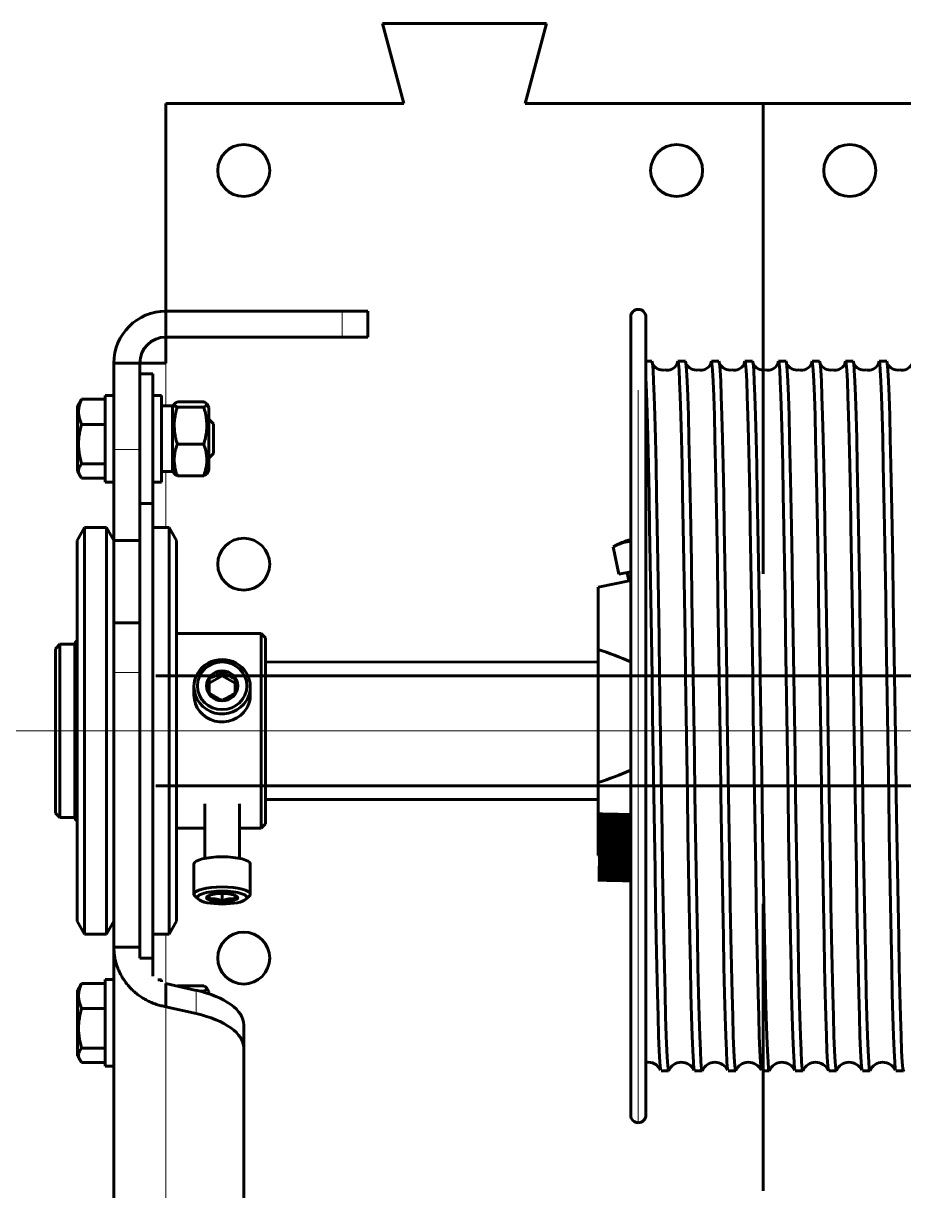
# Model space of a CAD drawing. Header units: millimetres. Extents: x 0 to 1680, y 0 to 594.
# Drawn here: x 249.93 to 257.55, y 501.23 to 511.34 of the extents above; entities that cross this region are included whole.
import ezdxf

# ---------------------------------------------------------------- set-up
doc = ezdxf.new("R2010")
doc.units = ezdxf.units.MM
for name, pattern in [('K5LT32774', [12.7, 6.35, -1.27, 1.27, -1.27, 1.27, -1.27]), ('K5LT_AXLED', [19.5, 15, -1.5, 1.5, -1.5]), ('K5LT_BASIC', [0]), ('K5LT_THIN', [0])]:
    doc.linetypes.add(name, pattern=pattern)
doc.layers.add('Системный слой', color=7, linetype='Continuous')

# ---------------------------------------------------------------- blocks, each defined once
blk = doc.blocks.new('U526')
at = {"layer": 'Системный слой', "color": 5, "linetype": 'K5LT_BASIC', "lineweight": 60, "true_color": 0x0000ff}
for p, q in [((255.068, 506.82), (255.038, 506.806)), ((255.098, 506.832), (255.068, 506.82)), ((255.128, 506.842), (255.098, 506.832)), ((255.159, 506.85), (255.128, 506.842)), ((255.19, 506.855), (255.159, 506.85))]:
    blk.add_line(p, q, dxfattribs=at)
blk = doc.blocks.new('U546')
at = {"layer": 'Системный слой', "color": 5, "linetype": 'K5LT_BASIC', "lineweight": 60, "true_color": 0x0000ff}
for p, q in [((255.322, 508.274), (255.327, 508.142)), ((255.327, 508.142), (255.333, 507.97)), ((255.333, 507.97), (255.338, 507.759)), ((255.338, 507.759), (255.344, 507.513)), ((255.344, 507.513), (255.349, 507.256)), ((255.349, 507.256), (255.354, 506.976)), ((255.354, 506.976), (255.36, 506.673)), ((255.36, 506.673), (255.365, 506.354)), ((255.365, 506.354), (255.37, 506.023)), ((255.37, 506.023), (255.375, 505.684)), ((255.375, 505.684), (255.38, 505.339)), ((255.38, 505.339), (255.386, 504.994)), ((255.386, 504.994), (255.391, 504.655)), ((255.391, 504.655), (255.396, 504.325)), ((255.396, 504.325), (255.401, 504.005)), ((255.401, 504.005), (255.406, 503.702)), ((255.406, 503.702), (255.411, 503.422)), ((255.411, 503.422), (255.417, 503.166)), ((255.417, 503.166), (255.422, 502.935)), ((255.422, 502.935), (255.427, 502.735)), ((255.427, 502.735), (255.432, 502.569)), ((255.432, 502.569), (255.437, 502.437)), ((255.437, 502.437), (255.443, 502.341)), ((255.443, 502.341), (255.448, 502.283)), ((255.448, 502.283), (255.451, 502.271))]:
    blk.add_line(p, q, dxfattribs=at)
blk = doc.blocks.new('U547')
at = {"layer": 'Системный слой', "color": 5, "linetype": 'K5LT_BASIC', "lineweight": 60, "true_color": 0x0000ff}
for p, q in [((255.592, 508.387), (255.593, 508.395)), ((255.593, 508.395), (255.598, 508.414)), ((255.598, 508.414), (255.603, 508.395)), ((255.603, 508.395), (255.609, 508.337)), ((255.609, 508.337), (255.614, 508.241)), ((255.614, 508.241), (255.619, 508.11)), ((255.619, 508.11), (255.624, 507.943)), ((255.624, 507.943), (255.629, 507.743)), ((255.629, 507.743), (255.635, 507.513)), ((255.635, 507.513), (255.64, 507.256)), ((255.64, 507.256), (255.645, 506.976)), ((255.645, 506.976), (255.65, 506.673)), ((255.65, 506.673), (255.655, 506.354)), ((255.655, 506.354), (255.661, 506.023)), ((255.661, 506.023), (255.666, 505.684)), ((255.666, 505.684), (255.671, 505.339)), ((255.671, 505.339), (255.676, 504.994)), ((255.676, 504.994), (255.681, 504.655)), ((255.681, 504.655), (255.686, 504.325)), ((255.686, 504.325), (255.692, 504.005)), ((255.692, 504.005), (255.697, 503.702)), ((255.697, 503.702), (255.702, 503.422)), ((255.702, 503.422), (255.707, 503.166)), ((255.707, 503.166), (255.712, 502.935)), ((255.712, 502.935), (255.718, 502.735)), ((255.718, 502.735), (255.723, 502.569)), ((255.723, 502.569), (255.728, 502.437)), ((255.728, 502.437), (255.733, 502.341)), ((255.733, 502.341), (255.738, 502.283)), ((255.738, 502.283), (255.742, 502.271))]:
    blk.add_line(p, q, dxfattribs=at)
blk = doc.blocks.new('U548')
at = {"layer": 'Системный слой', "color": 5, "linetype": 'K5LT_BASIC', "lineweight": 60, "true_color": 0x0000ff}
for p, q in [((255.883, 508.387), (255.884, 508.395)), ((255.884, 508.395), (255.889, 508.414)), ((255.889, 508.414), (255.894, 508.395)), ((255.894, 508.395), (255.899, 508.337)), ((255.899, 508.337), (255.904, 508.241)), ((255.904, 508.241), (255.91, 508.11)), ((255.91, 508.11), (255.915, 507.943)), ((255.915, 507.943), (255.92, 507.743)), ((255.92, 507.743), (255.925, 507.513)), ((255.925, 507.513), (255.93, 507.256)), ((255.93, 507.256), (255.936, 506.976)), ((255.936, 506.976), (255.941, 506.673)), ((255.941, 506.673), (255.946, 506.354)), ((255.946, 506.354), (255.951, 506.023)), ((255.951, 506.023), (255.956, 505.684)), ((255.956, 505.684), (255.962, 505.339)), ((255.962, 505.339), (255.967, 504.994)), ((255.967, 504.994), (255.972, 504.655)), ((255.972, 504.655), (255.977, 504.325)), ((255.977, 504.325), (255.982, 504.005)), ((255.982, 504.005), (255.988, 503.702)), ((255.988, 503.702), (255.993, 503.422)), ((255.993, 503.422), (255.998, 503.166)), ((255.998, 503.166), (256.003, 502.935)), ((256.003, 502.935), (256.008, 502.735)), ((256.008, 502.735), (256.013, 502.569)), ((256.013, 502.569), (256.019, 502.437)), ((256.019, 502.437), (256.024, 502.341)), ((256.024, 502.341), (256.029, 502.283)), ((256.029, 502.283), (256.032, 502.271))]:
    blk.add_line(p, q, dxfattribs=at)
blk = doc.blocks.new('U549')
at = {"layer": 'Системный слой', "color": 5, "linetype": 'K5LT_BASIC', "lineweight": 60, "true_color": 0x0000ff}
for p, q in [((256.174, 508.395), (256.18, 508.414)), ((256.174, 508.387), (256.174, 508.395)), ((256.18, 508.414), (256.185, 508.395)), ((256.185, 508.395), (256.19, 508.337)), ((256.19, 508.337), (256.195, 508.241)), ((256.195, 508.241), (256.2, 508.11)), ((256.2, 508.11), (256.205, 507.943)), ((256.205, 507.943), (256.211, 507.743)), ((256.211, 507.743), (256.216, 507.513)), ((256.216, 507.513), (256.221, 507.256)), ((256.221, 507.256), (256.226, 506.976)), ((256.226, 506.976), (256.231, 506.673)), ((256.231, 506.673), (256.237, 506.354)), ((256.237, 506.354), (256.242, 506.023)), ((256.242, 506.023), (256.247, 505.684)), ((256.247, 505.684), (256.252, 505.339)), ((256.252, 505.339), (256.257, 504.994)), ((256.257, 504.994), (256.263, 504.655)), ((256.263, 504.655), (256.268, 504.325)), ((256.268, 504.325), (256.273, 504.005)), ((256.273, 504.005), (256.278, 503.702)), ((256.278, 503.702), (256.283, 503.422)), ((256.283, 503.422), (256.288, 503.166)), ((256.288, 503.166), (256.294, 502.935)), ((256.294, 502.935), (256.299, 502.735)), ((256.299, 502.735), (256.304, 502.569)), ((256.304, 502.569), (256.309, 502.437)), ((256.309, 502.437), (256.314, 502.341)), ((256.314, 502.341), (256.32, 502.283)), ((256.32, 502.283), (256.323, 502.271))]:
    blk.add_line(p, q, dxfattribs=at)
blk = doc.blocks.new('U550')
at = {"layer": 'Системный слой', "color": 5, "linetype": 'K5LT_BASIC', "lineweight": 60, "true_color": 0x0000ff}
for p, q in [((256.464, 508.387), (256.465, 508.395)), ((256.465, 508.395), (256.47, 508.414)), ((256.47, 508.414), (256.475, 508.395)), ((256.475, 508.395), (256.481, 508.337)), ((256.481, 508.337), (256.486, 508.241)), ((256.486, 508.241), (256.491, 508.11)), ((256.491, 508.11), (256.496, 507.943)), ((256.496, 507.943), (256.501, 507.743)), ((256.501, 507.743), (256.507, 507.513)), ((256.507, 507.513), (256.512, 507.256)), ((256.512, 507.256), (256.517, 506.976)), ((256.517, 506.976), (256.522, 506.673)), ((256.522, 506.673), (256.527, 506.354)), ((256.527, 506.354), (256.532, 506.023)), ((256.532, 506.023), (256.538, 505.684)), ((256.538, 505.684), (256.543, 505.339)), ((256.543, 505.339), (256.548, 504.994)), ((256.548, 504.994), (256.553, 504.655)), ((256.553, 504.655), (256.558, 504.325)), ((256.558, 504.325), (256.564, 504.005)), ((256.564, 504.005), (256.569, 503.702)), ((256.569, 503.702), (256.574, 503.422)), ((256.574, 503.422), (256.579, 503.166)), ((256.579, 503.166), (256.584, 502.935)), ((256.584, 502.935), (256.59, 502.735)), ((256.59, 502.735), (256.595, 502.569)), ((256.595, 502.569), (256.6, 502.437)), ((256.6, 502.437), (256.605, 502.341)), ((256.605, 502.341), (256.61, 502.283)), ((256.61, 502.283), (256.614, 502.271))]:
    blk.add_line(p, q, dxfattribs=at)
blk = doc.blocks.new('U551')
at = {"layer": 'Системный слой', "color": 5, "linetype": 'K5LT_BASIC', "lineweight": 60, "true_color": 0x0000ff}
for p, q in [((256.755, 508.387), (256.756, 508.395)), ((256.756, 508.395), (256.761, 508.414)), ((256.761, 508.414), (256.766, 508.395)), ((256.766, 508.395), (256.771, 508.337)), ((256.771, 508.337), (256.776, 508.241)), ((256.776, 508.241), (256.782, 508.11)), ((256.782, 508.11), (256.787, 507.943)), ((256.787, 507.943), (256.792, 507.743)), ((256.792, 507.743), (256.797, 507.513)), ((256.797, 507.513), (256.802, 507.256)), ((256.802, 507.256), (256.807, 506.976)), ((256.807, 506.976), (256.813, 506.673)), ((256.813, 506.673), (256.818, 506.354)), ((256.818, 506.354), (256.823, 506.023)), ((256.823, 506.023), (256.828, 505.684)), ((256.828, 505.684), (256.833, 505.339)), ((256.833, 505.339), (256.839, 504.994)), ((256.839, 504.994), (256.844, 504.655)), ((256.844, 504.655), (256.849, 504.325)), ((256.849, 504.325), (256.854, 504.005)), ((256.854, 504.005), (256.859, 503.702)), ((256.859, 503.702), (256.865, 503.422)), ((256.865, 503.422), (256.87, 503.166)), ((256.87, 503.166), (256.875, 502.935)), ((256.875, 502.935), (256.88, 502.735)), ((256.88, 502.735), (256.885, 502.569)), ((256.885, 502.569), (256.89, 502.437)), ((256.89, 502.437), (256.896, 502.341)), ((256.896, 502.341), (256.901, 502.283)), ((256.901, 502.283), (256.906, 502.264))]:
    blk.add_line(p, q, dxfattribs=at)
blk = doc.blocks.new('U552')
at = {"layer": 'Системный слой', "color": 5, "linetype": 'K5LT_BASIC', "lineweight": 60, "true_color": 0x0000ff}
for p, q in [((257.046, 508.395), (257.051, 508.414)), ((257.046, 508.387), (257.046, 508.395)), ((257.051, 508.414), (257.057, 508.395)), ((257.057, 508.395), (257.062, 508.337)), ((257.062, 508.337), (257.067, 508.241)), ((257.067, 508.241), (257.072, 508.11)), ((257.072, 508.11), (257.077, 507.943)), ((257.077, 507.943), (257.083, 507.743)), ((257.083, 507.743), (257.088, 507.513)), ((257.088, 507.513), (257.093, 507.256)), ((257.093, 507.256), (257.098, 506.976)), ((257.098, 506.976), (257.103, 506.673)), ((257.103, 506.673), (257.109, 506.354)), ((257.109, 506.354), (257.114, 506.023)), ((257.114, 506.023), (257.119, 505.684)), ((257.119, 505.684), (257.124, 505.339)), ((257.124, 505.339), (257.129, 504.994)), ((257.129, 504.994), (257.134, 504.655)), ((257.134, 504.655), (257.14, 504.325)), ((257.14, 504.325), (257.145, 504.005)), ((257.145, 504.005), (257.15, 503.702)), ((257.15, 503.702), (257.155, 503.422)), ((257.155, 503.422), (257.16, 503.166)), ((257.16, 503.166), (257.166, 502.935)), ((257.166, 502.935), (257.171, 502.735)), ((257.171, 502.735), (257.176, 502.569)), ((257.176, 502.569), (257.181, 502.437)), ((257.181, 502.437), (257.186, 502.341)), ((257.186, 502.341), (257.192, 502.283)), ((257.192, 502.283), (257.195, 502.271))]:
    blk.add_line(p, q, dxfattribs=at)
blk = doc.blocks.new('U553')
at = {"layer": 'Системный слой', "color": 5, "linetype": 'K5LT_BASIC', "lineweight": 60, "true_color": 0x0000ff}
for p, q in [((257.336, 508.387), (257.337, 508.395)), ((257.337, 508.395), (257.342, 508.414)), ((257.342, 508.414), (257.347, 508.395)), ((257.347, 508.395), (257.352, 508.337)), ((257.352, 508.337), (257.358, 508.241)), ((257.358, 508.241), (257.363, 508.11)), ((257.363, 508.11), (257.368, 507.943)), ((257.368, 507.943), (257.373, 507.743)), ((257.373, 507.743), (257.378, 507.513)), ((257.378, 507.513), (257.384, 507.256)), ((257.384, 507.256), (257.389, 506.976)), ((257.389, 506.976), (257.394, 506.673)), ((257.394, 506.673), (257.399, 506.354)), ((257.399, 506.354), (257.404, 506.023)), ((257.404, 506.023), (257.409, 505.684)), ((257.409, 505.684), (257.415, 505.339)), ((257.415, 505.339), (257.42, 504.994)), ((257.42, 504.994), (257.425, 504.655)), ((257.425, 504.655), (257.43, 504.325)), ((257.43, 504.325), (257.435, 504.005)), ((257.435, 504.005), (257.441, 503.702)), ((257.441, 503.702), (257.446, 503.422)), ((257.446, 503.422), (257.451, 503.166)), ((257.451, 503.166), (257.456, 502.935)), ((257.456, 502.935), (257.461, 502.735)), ((257.461, 502.735), (257.467, 502.569)), ((257.467, 502.569), (257.472, 502.437)), ((257.472, 502.437), (257.477, 502.341)), ((257.477, 502.341), (257.482, 502.283)), ((257.482, 502.283), (257.485, 502.271))]:
    blk.add_line(p, q, dxfattribs=at)
blk = doc.blocks.new('U557')
at = {"layer": 'Системный слой', "color": 5, "linetype": 'K5LT_BASIC', "lineweight": 60, "true_color": 0x0000ff}
for p, q in [((257.486, 504.994), (257.48, 505.339)), ((257.491, 504.655), (257.486, 504.994)), ((257.496, 504.325), (257.491, 504.655)), ((257.501, 504.005), (257.496, 504.325)), ((257.506, 503.702), (257.501, 504.005)), ((257.512, 503.422), (257.506, 503.702)), ((257.517, 503.166), (257.512, 503.422)), ((257.522, 502.935), (257.517, 503.166)), ((257.527, 502.735), (257.522, 502.935)), ((257.532, 502.569), (257.527, 502.735)), ((257.537, 502.437), (257.532, 502.569)), ((257.543, 502.341), (257.537, 502.437)), ((257.548, 502.284), (257.543, 502.341)), ((257.553, 502.264), (257.548, 502.284)), ((257.555, 502.27), (257.553, 502.264))]:
    blk.add_line(p, q, dxfattribs=at)
blk = doc.blocks.new('U558')
at = {"layer": 'Системный слой', "color": 5, "linetype": 'K5LT_BASIC', "lineweight": 60, "true_color": 0x0000ff}
for p, q in [((257.19, 505.339), (257.19, 505.34)), ((257.195, 504.994), (257.19, 505.339)), ((257.2, 504.655), (257.195, 504.994)), ((257.205, 504.325), (257.2, 504.655)), ((257.211, 504.005), (257.205, 504.325)), ((257.216, 503.702), (257.211, 504.005)), ((257.221, 503.422), (257.216, 503.702)), ((257.226, 503.166), (257.221, 503.422)), ((257.231, 502.935), (257.226, 503.166)), ((257.237, 502.735), (257.231, 502.935)), ((257.242, 502.569), (257.237, 502.735)), ((257.247, 502.437), (257.242, 502.569)), ((257.252, 502.341), (257.247, 502.437)), ((257.257, 502.284), (257.252, 502.341)), ((257.262, 502.264), (257.257, 502.284)), ((257.264, 502.27), (257.262, 502.264))]:
    blk.add_line(p, q, dxfattribs=at)
blk = doc.blocks.new('U559')
at = {"layer": 'Системный слой', "color": 5, "linetype": 'K5LT_BASIC', "lineweight": 60, "true_color": 0x0000ff}
for p, q in [((256.899, 505.339), (256.899, 505.34)), ((256.904, 504.994), (256.899, 505.339)), ((256.91, 504.655), (256.904, 504.994)), ((256.915, 504.325), (256.91, 504.655)), ((256.92, 504.005), (256.915, 504.325)), ((256.925, 503.702), (256.92, 504.005)), ((256.93, 503.422), (256.925, 503.702)), ((256.935, 503.166), (256.93, 503.422)), ((256.941, 502.935), (256.935, 503.166)), ((256.946, 502.735), (256.941, 502.935)), ((256.951, 502.569), (256.946, 502.735)), ((256.956, 502.437), (256.951, 502.569)), ((256.961, 502.341), (256.956, 502.437)), ((256.967, 502.284), (256.961, 502.341)), ((256.972, 502.264), (256.967, 502.284)), ((256.973, 502.27), (256.972, 502.264))]:
    blk.add_line(p, q, dxfattribs=at)
blk = doc.blocks.new('U560')
at = {"layer": 'Системный слой', "color": 5, "linetype": 'K5LT_BASIC', "lineweight": 60, "true_color": 0x0000ff}
for p, q in [((256.614, 504.994), (256.609, 505.339)), ((256.619, 504.655), (256.614, 504.994)), ((256.624, 504.325), (256.619, 504.655)), ((256.629, 504.005), (256.624, 504.325)), ((256.635, 503.702), (256.629, 504.005)), ((256.64, 503.422), (256.635, 503.702)), ((256.645, 503.166), (256.64, 503.422)), ((256.65, 502.935), (256.645, 503.166)), ((256.655, 502.735), (256.65, 502.935)), ((256.66, 502.569), (256.655, 502.735)), ((256.666, 502.437), (256.66, 502.569)), ((256.671, 502.341), (256.666, 502.437)), ((256.676, 502.284), (256.671, 502.341)), ((256.681, 502.264), (256.676, 502.284)), ((256.683, 502.27), (256.681, 502.264))]:
    blk.add_line(p, q, dxfattribs=at)
blk = doc.blocks.new('U561')
at = {"layer": 'Системный слой', "color": 5, "linetype": 'K5LT_BASIC', "lineweight": 60, "true_color": 0x0000ff}
for p, q in [((256.323, 504.994), (256.318, 505.338)), ((256.328, 504.655), (256.323, 504.994)), ((256.333, 504.325), (256.328, 504.655)), ((256.339, 504.005), (256.333, 504.325)), ((256.344, 503.702), (256.339, 504.005)), ((256.349, 503.422), (256.344, 503.702)), ((256.354, 503.166), (256.349, 503.422)), ((256.359, 502.935), (256.354, 503.166)), ((256.365, 502.735), (256.359, 502.935)), ((256.37, 502.569), (256.365, 502.735)), ((256.375, 502.437), (256.37, 502.569)), ((256.38, 502.341), (256.375, 502.437)), ((256.385, 502.284), (256.38, 502.341)), ((256.391, 502.264), (256.385, 502.284)), ((256.392, 502.27), (256.391, 502.264))]:
    blk.add_line(p, q, dxfattribs=at)
blk = doc.blocks.new('U562')
at = {"layer": 'Системный слой', "color": 5, "linetype": 'K5LT_BASIC', "lineweight": 60, "true_color": 0x0000ff}
for p, q in [((256.033, 504.994), (256.027, 505.339)), ((256.038, 504.655), (256.033, 504.994)), ((256.043, 504.325), (256.038, 504.655)), ((256.048, 504.005), (256.043, 504.325)), ((256.053, 503.702), (256.048, 504.005)), ((256.058, 503.422), (256.053, 503.702)), ((256.064, 503.166), (256.058, 503.422)), ((256.069, 502.935), (256.064, 503.166)), ((256.074, 502.735), (256.069, 502.935)), ((256.079, 502.569), (256.074, 502.735)), ((256.084, 502.437), (256.079, 502.569)), ((256.09, 502.341), (256.084, 502.437)), ((256.095, 502.284), (256.09, 502.341)), ((256.1, 502.264), (256.095, 502.284)), ((256.102, 502.27), (256.1, 502.264))]:
    blk.add_line(p, q, dxfattribs=at)
blk = doc.blocks.new('U563')
at = {"layer": 'Системный слой', "color": 5, "linetype": 'K5LT_BASIC', "lineweight": 60, "true_color": 0x0000ff}
for p, q in [((255.737, 505.339), (255.737, 505.34)), ((255.742, 504.994), (255.737, 505.339)), ((255.747, 504.655), (255.742, 504.994)), ((255.752, 504.325), (255.747, 504.655)), ((255.757, 504.005), (255.752, 504.325)), ((255.763, 503.702), (255.757, 504.005)), ((255.768, 503.422), (255.763, 503.702)), ((255.773, 503.166), (255.768, 503.422)), ((255.778, 502.935), (255.773, 503.166)), ((255.783, 502.735), (255.778, 502.935)), ((255.789, 502.569), (255.783, 502.735)), ((255.794, 502.437), (255.789, 502.569)), ((255.799, 502.341), (255.794, 502.437)), ((255.804, 502.284), (255.799, 502.341)), ((255.809, 502.264), (255.804, 502.284)), ((255.811, 502.27), (255.809, 502.264))]:
    blk.add_line(p, q, dxfattribs=at)
blk = doc.blocks.new('U564')
at = {"layer": 'Системный слой', "color": 5, "linetype": 'K5LT_BASIC', "lineweight": 60, "true_color": 0x0000ff}
for p, q in [((255.446, 505.339), (255.446, 505.34)), ((255.451, 504.994), (255.446, 505.339)), ((255.456, 504.655), (255.451, 504.994)), ((255.462, 504.325), (255.456, 504.655)), ((255.467, 504.005), (255.462, 504.325)), ((255.472, 503.702), (255.467, 504.005)), ((255.477, 503.422), (255.472, 503.702)), ((255.482, 503.166), (255.477, 503.422)), ((255.488, 502.935), (255.482, 503.166)), ((255.493, 502.735), (255.488, 502.935)), ((255.498, 502.569), (255.493, 502.735)), ((255.503, 502.437), (255.498, 502.569)), ((255.508, 502.341), (255.503, 502.437)), ((255.514, 502.284), (255.508, 502.341)), ((255.519, 502.264), (255.514, 502.284)), ((255.52, 502.27), (255.519, 502.264))]:
    blk.add_line(p, q, dxfattribs=at)
blk = doc.blocks.new('U566')
at = {"layer": 'Системный слой', "color": 5, "linetype": 'K5LT_BASIC', "lineweight": 60, "true_color": 0x0000ff}
for p, q in [((255.373, 508.414), (255.379, 508.395)), ((255.379, 508.395), (255.384, 508.337)), ((255.384, 508.337), (255.389, 508.241)), ((255.389, 508.241), (255.394, 508.11)), ((255.394, 508.11), (255.399, 507.943)), ((255.399, 507.943), (255.405, 507.743)), ((255.405, 507.743), (255.41, 507.513)), ((255.41, 507.513), (255.415, 507.256)), ((255.415, 507.256), (255.42, 506.976)), ((255.42, 506.976), (255.425, 506.673)), ((255.425, 506.673), (255.431, 506.354)), ((255.431, 506.354), (255.436, 506.023)), ((255.436, 506.023), (255.441, 505.684)), ((255.441, 505.684), (255.446, 505.339)), ((255.446, 505.339), (255.451, 504.994)), ((255.451, 504.994), (255.456, 504.655)), ((255.456, 504.655), (255.462, 504.325)), ((255.462, 504.325), (255.467, 504.005)), ((255.467, 504.005), (255.472, 503.702)), ((255.472, 503.702), (255.477, 503.422)), ((255.477, 503.422), (255.482, 503.166)), ((255.482, 503.166), (255.488, 502.935)), ((255.488, 502.935), (255.493, 502.735)), ((255.493, 502.735), (255.498, 502.569)), ((255.498, 502.569), (255.503, 502.437)), ((255.503, 502.437), (255.508, 502.341)), ((255.508, 502.341), (255.514, 502.283)), ((255.514, 502.283), (255.519, 502.264))]:
    blk.add_line(p, q, dxfattribs=at)
blk = doc.blocks.new('U567')
at = {"layer": 'Системный слой', "color": 5, "linetype": 'K5LT_BASIC', "lineweight": 60, "true_color": 0x0000ff}
for p, q in [((255.664, 508.414), (255.669, 508.395)), ((255.669, 508.395), (255.674, 508.337)), ((255.674, 508.337), (255.68, 508.241)), ((255.68, 508.241), (255.685, 508.11)), ((255.685, 508.11), (255.69, 507.943)), ((255.69, 507.943), (255.695, 507.743)), ((255.695, 507.743), (255.7, 507.513)), ((255.7, 507.513), (255.706, 507.256)), ((255.706, 507.256), (255.711, 506.976)), ((255.711, 506.976), (255.716, 506.673)), ((255.716, 506.673), (255.721, 506.354)), ((255.721, 506.354), (255.726, 506.023)), ((255.726, 506.023), (255.731, 505.684)), ((255.731, 505.684), (255.737, 505.339)), ((255.737, 505.339), (255.742, 504.994)), ((255.742, 504.994), (255.747, 504.655)), ((255.747, 504.655), (255.752, 504.325)), ((255.752, 504.325), (255.757, 504.005)), ((255.757, 504.005), (255.763, 503.702)), ((255.763, 503.702), (255.768, 503.422)), ((255.768, 503.422), (255.773, 503.166)), ((255.773, 503.166), (255.778, 502.935)), ((255.778, 502.935), (255.783, 502.735)), ((255.783, 502.735), (255.789, 502.569)), ((255.789, 502.569), (255.794, 502.437)), ((255.794, 502.437), (255.799, 502.341)), ((255.799, 502.341), (255.804, 502.283)), ((255.804, 502.283), (255.809, 502.264))]:
    blk.add_line(p, q, dxfattribs=at)
blk = doc.blocks.new('U568')
at = {"layer": 'Системный слой', "color": 5, "linetype": 'K5LT_BASIC', "lineweight": 60, "true_color": 0x0000ff}
for p, q in [((255.955, 508.414), (255.96, 508.395)), ((255.96, 508.395), (255.965, 508.337)), ((255.965, 508.337), (255.97, 508.241)), ((255.97, 508.241), (255.975, 508.11)), ((255.975, 508.11), (255.981, 507.943)), ((255.981, 507.943), (255.986, 507.743)), ((255.986, 507.743), (255.991, 507.513)), ((255.991, 507.513), (255.996, 507.256)), ((255.996, 507.256), (256.001, 506.976)), ((256.001, 506.976), (256.007, 506.673)), ((256.007, 506.673), (256.012, 506.354)), ((256.012, 506.354), (256.017, 506.023)), ((256.017, 506.023), (256.022, 505.684)), ((256.022, 505.684), (256.027, 505.339)), ((256.027, 505.339), (256.033, 504.994)), ((256.033, 504.994), (256.038, 504.655)), ((256.038, 504.655), (256.043, 504.325)), ((256.043, 504.325), (256.048, 504.005)), ((256.048, 504.005), (256.053, 503.702)), ((256.053, 503.702), (256.058, 503.422)), ((256.058, 503.422), (256.064, 503.166)), ((256.064, 503.166), (256.069, 502.935)), ((256.069, 502.935), (256.074, 502.735)), ((256.074, 502.735), (256.079, 502.569)), ((256.079, 502.569), (256.084, 502.437)), ((256.084, 502.437), (256.09, 502.341)), ((256.09, 502.341), (256.095, 502.283)), ((256.095, 502.283), (256.1, 502.264))]:
    blk.add_line(p, q, dxfattribs=at)
blk = doc.blocks.new('U569')
at = {"layer": 'Системный слой', "color": 5, "linetype": 'K5LT_BASIC', "lineweight": 60, "true_color": 0x0000ff}
for p, q in [((256.245, 508.414), (256.25, 508.395)), ((256.25, 508.395), (256.256, 508.337)), ((256.256, 508.337), (256.261, 508.241)), ((256.261, 508.241), (256.266, 508.11)), ((256.266, 508.11), (256.271, 507.943)), ((256.271, 507.943), (256.276, 507.743)), ((256.276, 507.743), (256.282, 507.513)), ((256.282, 507.513), (256.287, 507.256)), ((256.287, 507.256), (256.292, 506.976)), ((256.292, 506.976), (256.297, 506.673)), ((256.297, 506.673), (256.302, 506.354)), ((256.302, 506.354), (256.308, 506.023)), ((256.308, 506.023), (256.313, 505.684)), ((256.313, 505.684), (256.318, 505.339)), ((256.318, 505.339), (256.323, 504.994)), ((256.323, 504.994), (256.328, 504.655)), ((256.328, 504.655), (256.333, 504.325)), ((256.333, 504.325), (256.339, 504.005)), ((256.339, 504.005), (256.344, 503.702)), ((256.344, 503.702), (256.349, 503.422)), ((256.349, 503.422), (256.354, 503.166)), ((256.354, 503.166), (256.359, 502.935)), ((256.359, 502.935), (256.365, 502.735)), ((256.365, 502.735), (256.37, 502.569)), ((256.37, 502.569), (256.375, 502.437)), ((256.375, 502.437), (256.38, 502.341)), ((256.38, 502.341), (256.385, 502.283)), ((256.385, 502.283), (256.391, 502.264))]:
    blk.add_line(p, q, dxfattribs=at)
blk = doc.blocks.new('U570')
at = {"layer": 'Системный слой', "color": 5, "linetype": 'K5LT_BASIC', "lineweight": 60, "true_color": 0x0000ff}
for p, q in [((256.536, 508.414), (256.541, 508.395)), ((256.541, 508.395), (256.546, 508.337)), ((256.546, 508.337), (256.551, 508.241)), ((256.551, 508.241), (256.557, 508.11)), ((256.557, 508.11), (256.562, 507.943)), ((256.562, 507.943), (256.567, 507.743)), ((256.567, 507.743), (256.572, 507.513)), ((256.572, 507.513), (256.577, 507.256)), ((256.577, 507.256), (256.583, 506.976)), ((256.583, 506.976), (256.588, 506.673)), ((256.588, 506.673), (256.593, 506.354)), ((256.593, 506.354), (256.598, 506.023)), ((256.598, 506.023), (256.603, 505.684)), ((256.603, 505.684), (256.609, 505.339)), ((256.609, 505.339), (256.614, 504.994)), ((256.614, 504.994), (256.619, 504.655)), ((256.619, 504.655), (256.624, 504.325)), ((256.624, 504.325), (256.629, 504.005)), ((256.629, 504.005), (256.635, 503.702)), ((256.635, 503.702), (256.64, 503.422)), ((256.64, 503.422), (256.645, 503.166)), ((256.645, 503.166), (256.65, 502.935)), ((256.65, 502.935), (256.655, 502.735)), ((256.655, 502.735), (256.66, 502.569)), ((256.66, 502.569), (256.666, 502.437)), ((256.666, 502.437), (256.671, 502.341)), ((256.671, 502.341), (256.676, 502.283)), ((256.676, 502.283), (256.681, 502.264))]:
    blk.add_line(p, q, dxfattribs=at)
blk = doc.blocks.new('U571')
at = {"layer": 'Системный слой', "color": 5, "linetype": 'K5LT_BASIC', "lineweight": 60, "true_color": 0x0000ff}
for p, q in [((256.826, 508.414), (256.832, 508.395)), ((256.832, 508.395), (256.837, 508.337)), ((256.837, 508.337), (256.842, 508.241)), ((256.842, 508.241), (256.847, 508.11)), ((256.847, 508.11), (256.852, 507.943)), ((256.852, 507.943), (256.858, 507.743)), ((256.858, 507.743), (256.863, 507.513)), ((256.863, 507.513), (256.868, 507.256)), ((256.868, 507.256), (256.873, 506.976)), ((256.873, 506.976), (256.878, 506.673)), ((256.878, 506.673), (256.884, 506.354)), ((256.884, 506.354), (256.889, 506.023)), ((256.889, 506.023), (256.894, 505.684)), ((256.894, 505.684), (256.899, 505.339)), ((256.899, 505.339), (256.904, 504.994)), ((256.904, 504.994), (256.91, 504.655)), ((256.91, 504.655), (256.915, 504.325)), ((256.915, 504.325), (256.92, 504.005)), ((256.92, 504.005), (256.925, 503.702)), ((256.925, 503.702), (256.93, 503.422)), ((256.93, 503.422), (256.935, 503.166)), ((256.935, 503.166), (256.941, 502.935)), ((256.941, 502.935), (256.946, 502.735)), ((256.946, 502.735), (256.951, 502.569)), ((256.951, 502.569), (256.956, 502.437)), ((256.956, 502.437), (256.961, 502.341)), ((256.961, 502.341), (256.967, 502.283)), ((256.967, 502.283), (256.972, 502.264))]:
    blk.add_line(p, q, dxfattribs=at)
blk = doc.blocks.new('U572')
at = {"layer": 'Системный слой', "color": 5, "linetype": 'K5LT_BASIC', "lineweight": 60, "true_color": 0x0000ff}
for p, q in [((257.117, 508.414), (257.122, 508.395)), ((257.122, 508.395), (257.127, 508.337)), ((257.127, 508.337), (257.133, 508.241)), ((257.133, 508.241), (257.138, 508.11)), ((257.138, 508.11), (257.143, 507.943)), ((257.143, 507.943), (257.148, 507.743)), ((257.148, 507.743), (257.153, 507.513)), ((257.153, 507.513), (257.159, 507.256)), ((257.159, 507.256), (257.164, 506.976)), ((257.164, 506.976), (257.169, 506.673)), ((257.169, 506.673), (257.174, 506.354)), ((257.174, 506.354), (257.179, 506.023)), ((257.179, 506.023), (257.185, 505.684)), ((257.185, 505.684), (257.19, 505.339)), ((257.19, 505.339), (257.195, 504.994)), ((257.195, 504.994), (257.2, 504.655)), ((257.2, 504.655), (257.205, 504.325)), ((257.205, 504.325), (257.211, 504.005)), ((257.211, 504.005), (257.216, 503.702)), ((257.216, 503.702), (257.221, 503.422)), ((257.221, 503.422), (257.226, 503.166)), ((257.226, 503.166), (257.231, 502.935)), ((257.231, 502.935), (257.237, 502.735)), ((257.237, 502.735), (257.242, 502.569)), ((257.242, 502.569), (257.247, 502.437)), ((257.247, 502.437), (257.252, 502.341)), ((257.252, 502.341), (257.257, 502.283)), ((257.257, 502.283), (257.262, 502.264))]:
    blk.add_line(p, q, dxfattribs=at)
blk = doc.blocks.new('U573')
at = {"layer": 'Системный слой', "color": 5, "linetype": 'K5LT_BASIC', "lineweight": 60, "true_color": 0x0000ff}
for p, q in [((257.408, 508.414), (257.413, 508.395)), ((257.413, 508.395), (257.418, 508.337)), ((257.418, 508.337), (257.423, 508.241)), ((257.423, 508.241), (257.428, 508.11)), ((257.428, 508.11), (257.434, 507.943)), ((257.434, 507.943), (257.439, 507.743)), ((257.439, 507.743), (257.444, 507.513)), ((257.444, 507.513), (257.449, 507.256)), ((257.449, 507.256), (257.454, 506.976)), ((257.454, 506.976), (257.46, 506.673)), ((257.46, 506.673), (257.465, 506.354)), ((257.465, 506.354), (257.47, 506.023)), ((257.47, 506.023), (257.475, 505.684)), ((257.475, 505.684), (257.48, 505.339)), ((257.48, 505.339), (257.486, 504.994)), ((257.486, 504.994), (257.491, 504.655)), ((257.491, 504.655), (257.496, 504.325)), ((257.496, 504.325), (257.501, 504.005)), ((257.501, 504.005), (257.506, 503.702)), ((257.506, 503.702), (257.512, 503.422)), ((257.512, 503.422), (257.517, 503.166)), ((257.517, 503.166), (257.522, 502.935)), ((257.522, 502.935), (257.527, 502.735)), ((257.527, 502.735), (257.532, 502.569)), ((257.532, 502.569), (257.537, 502.437)), ((257.537, 502.437), (257.543, 502.341)), ((257.543, 502.341), (257.548, 502.283)), ((257.548, 502.283), (257.553, 502.264))]:
    blk.add_line(p, q, dxfattribs=at)
blk = doc.blocks.new('U511')
at = {"layer": 'Системный слой', "color": 7, "linetype": 'K5LT32774', "lineweight": 18}
blk.add_line((255.256, 501.814), (255.256, 508.864), dxfattribs=at)
at = {"layer": 'Системный слой', "color": 5, "linetype": 'K5LT_BASIC', "lineweight": 60, "true_color": 0x0000ff}
for p, q in [((255.19, 508.798), (255.19, 505.339)), ((255.322, 501.88), (255.322, 508.798)), ((255.179, 508.609), (255.19, 508.609)), ((255.179, 508.508), (255.19, 508.508)), ((255.179, 508.412), (255.19, 508.412)), ((255.322, 508.414), (255.373, 508.414)), ((255.598, 508.414), (255.664, 508.414)), ((255.889, 508.414), (255.955, 508.414)), ((256.18, 508.414), (256.245, 508.414)), ((256.47, 508.414), (256.536, 508.414)), ((256.761, 508.414), (256.826, 508.414)), ((257.051, 508.414), (257.117, 508.414)), ((257.342, 508.414), (257.408, 508.414)), ((255.038, 506.806), (255.087, 506.568)), ((255.19, 506.513), (254.909, 506.455)), ((255.19, 506.589), (255.087, 506.568)), ((255.175, 506.509), (255.16, 506.583)), ((254.909, 505.917), (254.909, 506.455)), ((254.909, 505.917), (254.909, 504.762)), ((255.19, 505.339), (255.19, 501.88)), ((254.909, 504.204), (254.909, 504.762)), ((254.909, 504.204), (254.909, 504.13)), ((254.909, 504.13), (255.19, 504.054)), ((255.519, 502.264), (255.453, 502.264)), ((255.809, 502.264), (255.744, 502.264)), ((256.1, 502.264), (256.034, 502.264)), ((256.391, 502.264), (256.325, 502.264)), ((256.681, 502.264), (256.615, 502.264)), ((256.972, 502.264), (256.906, 502.264)), ((257.262, 502.264), (257.197, 502.264)), ((257.553, 502.264), (257.487, 502.264))]:
    blk.add_line(p, q, dxfattribs=at)
at = {"layer": 'Системный слой', "color": 30, "linetype": 'K5LT_AXLED', "lineweight": 18, "true_color": 0xff8000}
blk.add_line((262.515, 505.211), (252.763, 505.211), dxfattribs=at)
at = {"layer": 'Системный слой', "color": 5, "linetype": 'K5LT_BASIC', "true_color": 0x0000ff, "const_width": 0.6}
blk.add_lwpolyline([(255.19, 504.198), (255.097, 504.2), (254.909, 504.204)], dxfattribs=at)
at = {"layer": 'Системный слой', "color": 5, "linetype": 'K5LT_BASIC', "lineweight": 60, "true_color": 0x0000ff}
for centre, radius, start, end in [((255.256, 508.798), 0.0656, 90, 180), ((255.256, 508.798), 0.0656, 0, 90), ((255.468, 508.437), 0.0994, 205.3432, 280.0816), ((255.507, 508.432), 0.095, 256.8843, 332.0386), ((255.759, 508.437), 0.0994, 205.3432, 280.0816), ((255.798, 508.432), 0.095, 256.8843, 332.0386), ((256.05, 508.437), 0.0994, 205.3432, 280.0816), ((256.089, 508.432), 0.095, 256.8843, 332.0386), ((256.34, 508.437), 0.0994, 205.3432, 280.0816), ((256.379, 508.432), 0.095, 256.8843, 332.0386), ((256.631, 508.437), 0.0994, 205.3432, 280.0816), ((256.67, 508.432), 0.095, 256.8843, 332.0386), ((256.921, 508.437), 0.0994, 205.3432, 280.0816), ((256.96, 508.432), 0.095, 256.8843, 332.0386), ((257.212, 508.437), 0.0994, 205.3432, 280.0816), ((257.251, 508.432), 0.095, 256.8843, 332.0386), ((257.503, 508.437), 0.0994, 205.3432, 280.0816), ((257.542, 508.432), 0.095, 256.8843, 332.0386), ((255.459, 506.016), 0.895, 107.4566, 117.909), ((253.915, 502.912), 3.165, 66.2435, 71.7003), ((253.822, 508.01), 3.425, 288.5073, 293.549), ((255.343, 502.225), 0.114, 23.1146, 100.637), ((255.63, 502.22), 0.119, 24.5958, 157.1619), ((255.921, 502.22), 0.119, 24.5958, 157.1619), ((256.211, 502.22), 0.119, 24.5958, 157.1619), ((256.502, 502.22), 0.119, 24.5958, 157.1619), ((256.793, 502.22), 0.119, 24.5958, 157.1619), ((257.083, 502.22), 0.119, 24.5958, 157.1619), ((257.374, 502.22), 0.119, 24.5958, 157.1619), ((255.256, 501.88), 0.0656, 180, 270), ((255.256, 501.88), 0.0656, 270, 0)]:
    blk.add_arc(centre, radius, start, end, dxfattribs=at)
at = {"layer": 'Системный слой'}
for name in ['U566', 'U547', 'U567', 'U548', 'U568', 'U549', 'U569', 'U550', 'U570', 'U551', 'U571', 'U552', 'U572', 'U553', 'U573', 'U546', 'U526', 'U564', 'U563', 'U562', 'U561', 'U560', 'U559', 'U558', 'U557']:
    blk.add_blockref(name, (0, 0), dxfattribs=at)
blk = doc.blocks.new('U510')
at = {"layer": 'Системный слой', "color": 5, "linetype": 'K5LT_BASIC', "lineweight": 60, "true_color": 0x0000ff}
for p, q in [((253.226, 510.648), (253.04, 511.342)), ((253.04, 511.342), (254.462, 511.342)), ((254.462, 511.342), (254.276, 510.648)), ((251.163, 510.648), (253.226, 510.648)), ((251.163, 508.848), (251.163, 510.648)), ((254.276, 510.648), (256.338, 510.648)), ((256.338, 510.648), (258.401, 510.648)), ((256.338, 510.648), (256.338, 506.572)), ((251.163, 508.848), (252.692, 508.848)), ((251.163, 508.623), (251.163, 508.848)), ((252.692, 508.848), (252.912, 508.848)), ((252.912, 508.623), (252.912, 508.848)), ((251.163, 508.623), (252.692, 508.623)), ((251.163, 508.398), (251.163, 508.623)), ((252.692, 508.623), (252.912, 508.623)), ((250.938, 508.398), (250.713, 508.398)), ((250.713, 508.398), (250.713, 507.648)), ((250.938, 508.398), (251.163, 508.398)), ((250.938, 508.305), (250.938, 508.398)), ((251.051, 508.305), (250.938, 508.305)), ((250.938, 508.305), (250.938, 507.18)), ((251.051, 507.18), (251.051, 508.305)), ((250.42, 508.064), (250.398, 508.027)), ((250.398, 508.027), (250.398, 507.563)), ((250.638, 508.084), (250.434, 508.084)), ((250.638, 507.367), (250.638, 508.117)), ((250.713, 508.117), (250.638, 508.117)), ((251.051, 508.117), (251.126, 508.117)), ((251.126, 508.117), (251.126, 507.367)), ((251.126, 508.027), (251.22, 508.027)), ((251.22, 508.014), (251.237, 508.045)), ((251.22, 508.027), (251.22, 507.457)), ((251.263, 508.062), (251.492, 508.062)), ((251.517, 508.045), (251.535, 508.014)), ((251.263, 508.016), (251.492, 508.016)), ((251.535, 507.47), (251.535, 508.014)), ((250.638, 507.867), (250.434, 507.867)), ((251.535, 507.911), (251.576, 507.87)), ((251.576, 507.87), (251.576, 507.841)), ((251.576, 507.841), (251.576, 507.615)), ((250.713, 506.861), (250.713, 507.648)), ((251.263, 507.696), (251.492, 507.696)), ((250.398, 507.563), (250.398, 507.457)), ((250.638, 507.525), (250.434, 507.525)), ((251.535, 507.573), (251.576, 507.615)), ((250.42, 507.42), (250.398, 507.457)), ((251.126, 507.457), (251.22, 507.457)), ((251.22, 507.47), (251.237, 507.439)), ((251.263, 507.422), (251.492, 507.422)), ((251.517, 507.439), (251.535, 507.47)), ((250.638, 507.4), (250.434, 507.4)), ((250.713, 507.367), (250.638, 507.367)), ((251.051, 507.367), (251.126, 507.367)), ((250.938, 503.242), (250.938, 507.18)), ((251.051, 507.18), (250.938, 507.18)), ((251.051, 503.242), (251.051, 507.18)), ((250.46, 506.973), (250.395, 506.861)), ((250.648, 506.973), (250.46, 506.973)), ((250.46, 503.509), (250.46, 506.973)), ((250.648, 506.973), (250.713, 506.861)), ((250.648, 503.509), (250.648, 506.973)), ((251.051, 506.973), (251.192, 506.973)), ((251.192, 506.973), (251.192, 503.448)), ((251.192, 506.973), (251.257, 506.861)), ((250.395, 503.618), (250.395, 506.861)), ((250.713, 506.861), (250.938, 506.861)), ((250.713, 506.861), (250.713, 506.147)), ((251.257, 506.861), (251.257, 503.561)), ((250.713, 506.147), (250.713, 505.717)), ((250.938, 506.147), (250.713, 506.147)), ((251.988, 506.055), (251.257, 506.055)), ((251.988, 506.055), (252.026, 506.017)), ((251.988, 506.055), (251.988, 505.431)), ((252.026, 505.421), (252.026, 506.017)), ((250.207, 505.923), (250.245, 505.961)), ((250.207, 505.396), (250.207, 505.923)), ((250.376, 505.961), (250.245, 505.961)), ((250.245, 505.961), (250.245, 505.406)), ((250.376, 505.961), (250.376, 504.461)), ((250.376, 505.406), (250.376, 505.961)), ((254.909, 505.809), (252.026, 505.806)), ((250.713, 503.336), (250.713, 505.717)), ((250.938, 503.561), (250.938, 505.717)), ((251.651, 505.687), (251.651, 505.725)), ((251.407, 505.523), (251.407, 505.593)), ((251.538, 505.624), (251.651, 505.687)), ((251.538, 505.663), (251.538, 505.537)), ((251.651, 505.687), (251.763, 505.624)), ((251.763, 505.537), (251.763, 505.663)), ((251.895, 505.523), (251.895, 505.593)), ((250.207, 504.498), (250.207, 505.396)), ((250.245, 505.406), (250.245, 504.461)), ((250.376, 504.461), (250.376, 505.406)), ((251.988, 505.431), (251.988, 504.367)), ((252.026, 504.405), (252.026, 505.421)), ((254.909, 504.615), (252.026, 504.615)), ((250.207, 504.498), (250.245, 504.461)), ((251.501, 504.577), (251.501, 504.106)), ((251.801, 504.577), (251.801, 504.106)), ((251.801, 504.577), (251.801, 504.106)), ((250.376, 504.461), (250.245, 504.461)), ((251.988, 504.367), (252.026, 504.405)), ((251.501, 504.367), (251.257, 504.367)), ((251.988, 504.367), (251.801, 504.367)), ((251.407, 504.056), (251.407, 503.795)), ((251.895, 504.056), (251.895, 503.795)), ((251.445, 503.751), (251.416, 503.778)), ((251.538, 503.786), (251.538, 503.752)), ((251.651, 503.801), (251.651, 503.735)), ((251.763, 503.752), (251.763, 503.786)), ((251.857, 503.751), (251.886, 503.778)), ((256.338, 503.712), (256.338, 501.226)), ((250.395, 503.561), (250.395, 503.618)), ((250.46, 503.448), (250.395, 503.561)), ((250.46, 503.448), (250.46, 503.509)), ((250.648, 503.448), (250.713, 503.561)), ((250.648, 503.448), (250.648, 503.509)), ((251.192, 503.448), (251.257, 503.561)), ((250.648, 503.448), (250.46, 503.448)), ((251.051, 503.448), (251.192, 503.448)), ((250.713, 495.836), (250.713, 503.336)), ((250.713, 503.336), (250.938, 503.336)), ((251.051, 503.242), (250.938, 503.242)), ((251.051, 503.086), (251.051, 503.242)), ((250.42, 503.001), (250.398, 502.965)), ((250.398, 502.965), (250.398, 502.501)), ((250.638, 503.022), (250.434, 503.022)), ((250.638, 502.305), (250.638, 503.055)), ((250.713, 503.055), (250.638, 503.055)), ((250.713, 502.305), (250.713, 503.055)), ((251.093, 503.054), (251.126, 503.054)), ((251.126, 503.054), (251.126, 503.036)), ((251.425, 502.962), (251.163, 503.021)), ((251.163, 503.021), (251.163, 502.82)), ((251.262, 502.999), (251.263, 503)), ((251.263, 503), (251.492, 503)), ((251.517, 502.982), (251.535, 502.951)), ((251.461, 502.954), (251.492, 502.954)), ((251.494, 502.945), (251.492, 502.954)), ((251.535, 502.932), (251.535, 502.951)), ((250.638, 502.805), (250.434, 502.805)), ((251.425, 502.761), (251.163, 502.82)), ((251.838, 502.662), (251.838, 502.46)), ((250.398, 502.501), (250.398, 502.395)), ((250.638, 502.462), (250.434, 502.462)), ((251.838, 496.565), (251.838, 502.46)), ((250.42, 502.358), (250.398, 502.395)), ((250.638, 502.337), (250.434, 502.337)), ((250.713, 502.305), (250.638, 502.305))]:
    blk.add_line(p, q, dxfattribs=at)
at = {"layer": 'Системный слой', "color": 7, "linetype": 'K5LT_THIN', "lineweight": 18}
for p, q in [((252.692, 508.623), (252.692, 508.848)), ((251.163, 508.398), (251.163, 508.027)), ((250.938, 507.648), (250.713, 507.648)), ((251.163, 507.457), (251.163, 506.973)), ((250.938, 505.717), (250.713, 505.717)), ((251.163, 503.448), (251.163, 503.021)), ((251.425, 502.962), (251.425, 502.761)), ((251.163, 495.882), (251.163, 502.82))]:
    blk.add_line(p, q, dxfattribs=at)
at = {"layer": 'Системный слой', "color": 5, "linetype": 'K5LT_BASIC', "lineweight": 60, "true_color": 0x0000ff}
for centre in [(251.838, 510.067), (255.588, 510.067), (257.088, 510.067), (251.838, 506.655), (251.838, 503.242)]:
    blk.add_circle(centre, 0.225, dxfattribs=at)
for centre, radius, start, end in [((251.163, 508.398), 0.45, 90, 180), ((251.163, 508.398), 0.225, 90, 180), ((250.413, 505.961), 0.0375, 120, 180), ((250.413, 505.961), 0.0375, 180, 180.0021), ((250.413, 504.461), 0.0375, 180, 240)]:
    blk.add_arc(centre, radius, start, end, dxfattribs=at)
for centre, major_axis, ratio, start_param, end_param in [((250.413, 505.935), (-0.0375, 0), 0.965432, 6.282431, 6.283185), ((251.651, 505.593), (0.244, 0), 0.965432, 0, 3.141593), ((251.651, 505.593), (0.244, 0), 0.965432, 3.141593, 5.759587), ((251.651, 505.593), (0.244, 0), 0.965432, 5.759587, 6.283185), ((251.651, 505.523), (0.244, 0), 0.965432, 3.141593, 5.759587), ((251.651, 505.523), (0.244, 0), 0.965432, 5.759587, 6.283185), ((251.651, 504.056), (-0.244, 0), 0.260656, 4.712389, 6.283185), ((251.651, 504.056), (-0.244, 0), 0.260656, 3.141593, 4.712389), ((251.651, 503.795), (-0.244, 0), 0.260656, 4.712389, 6.283185), ((251.651, 503.795), (-0.244, 0), 0.260656, 0, 0.273382), ((251.651, 503.766), (-0.214, 0), 0.260656, 4.712389, 6.556567), ((251.651, 503.766), (-0.135, 0), 0.260656, 5.796572, 9.911391), ((251.651, 503.766), (-0.135, 0), 0.260656, 4.712389, 5.796572), ((251.651, 503.795), (-0.244, 0), 0.260656, 3.141593, 4.712389), ((251.651, 503.766), (-0.214, 0), 0.260656, 2.868211, 4.712389), ((251.651, 503.766), (-0.135, 0), 0.260656, 3.628206, 4.712389), ((251.651, 503.795), (-0.244, 0), 0.260656, 2.868211, 3.141593), ((251.651, 503.766), (-0.214, 0), 0.260656, 0.273382, 2.868211), ((251.088, 502.662), (-0.75, 0), 0.449009, 3.141593, 4.246733), ((251.088, 502.46), (-0.75, 0), 0.449009, 3.141593, 4.246733)]:
    blk.add_ellipse(centre, major_axis=major_axis, ratio=ratio, start_param=start_param, end_param=end_param, dxfattribs=at)
for major_axis in [(0.214, 0), (0.135, 0)]:
    blk.add_ellipse((251.651, 505.601), major_axis=major_axis, ratio=0.965432, dxfattribs=at)
for points, knots in [([(250.434, 508.084), (250.429, 508.074), (250.423, 508.059), (250.416, 508.038), (250.412, 508.023), (250.409, 508.008), (250.408, 507.994), (250.407, 507.979), (250.407, 507.965), (250.408, 507.95), (250.411, 507.935), (250.415, 507.918), (250.422, 507.895), (250.429, 507.878), (250.434, 507.867)], [0, 0, 0, 0, 2.175775, 3.258001, 4.299901, 5.30525, 6.273075, 7.239928, 8.217723, 9.207433, 10.276605, 11.413327, 12.613241, 15, 15, 15, 15]), ([(251.263, 508.016), (251.26, 508.018), (251.254, 508.021), (251.246, 508.025), (251.241, 508.03), (251.237, 508.034), (251.236, 508.038), (251.236, 508.042), (251.237, 508.044), (251.237, 508.045)], [0, 0, 0, 0, 1.574943, 3.14864, 4.721089, 6.291044, 7.859752, 9.340743, 10, 10, 10, 10]), ([(251.237, 508.045), (251.238, 508.045), (251.239, 508.047), (251.242, 508.05), (251.249, 508.055), (251.257, 508.059), (251.263, 508.062)], [0, 0, 0, 0, 0.819733, 2.216314, 3.551154, 7, 7, 7, 7]), ([(251.517, 508.045), (251.516, 508.045), (251.515, 508.047), (251.512, 508.051), (251.504, 508.056), (251.497, 508.06), (251.492, 508.062)], [0, 0, 0, 0, 0.818433, 2.392226, 3.954401, 7, 7, 7, 7]), ([(251.492, 508.016), (251.497, 508.019), (251.504, 508.022), (251.511, 508.027), (251.515, 508.031), (251.518, 508.035), (251.519, 508.039), (251.518, 508.042), (251.517, 508.044), (251.517, 508.045)], [0, 0, 0, 0, 2.564227, 3.850096, 5.177644, 6.544367, 7.943415, 9.335613, 10, 10, 10, 10]), ([(251.263, 507.696), (251.261, 507.702), (251.257, 507.716), (251.25, 507.74), (251.244, 507.769), (251.239, 507.798), (251.237, 507.828), (251.236, 507.856), (251.236, 507.884), (251.239, 507.913), (251.244, 507.942), (251.251, 507.977), (251.258, 508.002), (251.263, 508.016)], [0, 0, 0, 0, 0.746243, 1.876949, 3.192596, 4.568809, 5.768524, 6.991266, 8.199421, 9.369965, 10.744336, 12.014372, 14, 14, 14, 14]), ([(251.492, 507.696), (251.497, 507.712), (251.504, 507.737), (251.511, 507.771), (251.515, 507.797), (251.518, 507.825), (251.519, 507.852), (251.518, 507.88), (251.516, 507.908), (251.512, 507.936), (251.504, 507.972), (251.497, 507.999), (251.492, 508.016)], [0, 0, 0, 0, 2.047778, 3.074666, 4.134839, 5.226297, 6.34357, 7.455372, 8.572186, 9.699483, 10.818458, 13, 13, 13, 13]), ([(250.434, 507.867), (250.429, 507.851), (250.423, 507.827), (250.416, 507.794), (250.412, 507.77), (250.409, 507.747), (250.408, 507.724), (250.407, 507.702), (250.407, 507.679), (250.408, 507.656), (250.411, 507.631), (250.415, 507.605), (250.422, 507.569), (250.429, 507.542), (250.434, 507.525)], [0, 0, 0, 0, 2.175775, 3.258001, 4.299901, 5.30525, 6.273075, 7.239928, 8.217723, 9.207433, 10.276605, 11.413327, 12.613241, 15, 15, 15, 15]), ([(251.263, 507.422), (251.261, 507.427), (251.257, 507.439), (251.25, 507.46), (251.244, 507.484), (251.24, 507.508), (251.237, 507.532), (251.236, 507.555), (251.236, 507.578), (251.239, 507.603), (251.243, 507.629), (251.251, 507.661), (251.258, 507.683), (251.263, 507.696)], [0, 0, 0, 0, 0.800869, 1.919471, 3.187631, 4.484464, 5.634832, 6.806911, 7.991344, 9.16642, 10.580465, 11.898798, 14, 14, 14, 14]), ([(251.492, 507.422), (251.497, 507.436), (251.504, 507.457), (251.511, 507.486), (251.515, 507.508), (251.518, 507.532), (251.519, 507.555), (251.518, 507.579), (251.516, 507.603), (251.512, 507.627), (251.504, 507.658), (251.497, 507.681), (251.492, 507.696)], [0, 0, 0, 0, 2.047778, 3.074666, 4.134839, 5.226297, 6.34357, 7.455372, 8.572186, 9.699483, 10.818458, 13, 13, 13, 13]), ([(250.434, 507.525), (250.429, 507.519), (250.423, 507.51), (250.416, 507.498), (250.412, 507.489), (250.409, 507.481), (250.408, 507.473), (250.407, 507.464), (250.407, 507.456), (250.408, 507.448), (250.411, 507.439), (250.415, 507.429), (250.418, 507.423), (250.42, 507.42)], [0, 0, 0, 0, 2.43905, 3.652228, 4.820201, 5.9472, 7.032134, 8.115979, 9.21209, 10.321557, 11.520103, 12.794371, 14, 14, 14, 14]), ([(251.237, 507.439), (251.238, 507.439), (251.239, 507.437), (251.242, 507.434), (251.249, 507.428), (251.257, 507.424), (251.263, 507.422)], [0, 0, 0, 0, 0.819733, 2.216314, 3.551154, 7, 7, 7, 7]), ([(251.517, 507.439), (251.516, 507.439), (251.515, 507.437), (251.512, 507.433), (251.504, 507.428), (251.497, 507.424), (251.492, 507.422)], [0, 0, 0, 0, 0.818433, 2.392226, 3.954401, 7, 7, 7, 7]), ([(251.651, 505.725), (251.647, 505.723), (251.639, 505.718), (251.627, 505.71), (251.614, 505.703), (251.601, 505.695), (251.59, 505.689), (251.58, 505.683), (251.568, 505.677), (251.555, 505.671), (251.544, 505.665), (251.538, 505.663)], [0, 0, 0, 0, 1.303221, 2.60843, 3.944927, 5.340022, 6.574194, 7.618144, 8.457717, 10.193476, 12, 12, 12, 12]), ([(251.763, 505.663), (251.759, 505.665), (251.751, 505.668), (251.739, 505.674), (251.726, 505.681), (251.714, 505.688), (251.702, 505.694), (251.692, 505.7), (251.681, 505.707), (251.667, 505.715), (251.656, 505.722), (251.651, 505.725)], [0, 0, 0, 0, 1.303221, 2.60843, 3.944927, 5.340022, 6.574194, 7.618144, 8.457717, 10.193476, 12, 12, 12, 12]), ([(251.538, 505.537), (251.542, 505.535), (251.55, 505.53), (251.563, 505.522), (251.575, 505.514), (251.588, 505.507), (251.6, 505.501), (251.609, 505.495), (251.621, 505.489), (251.635, 505.482), (251.645, 505.477), (251.651, 505.475)], [0, 0, 0, 0, 1.303221, 2.60843, 3.944927, 5.340022, 6.574194, 7.618144, 8.457717, 10.193476, 12, 12, 12, 12]), ([(251.763, 505.537), (251.756, 505.532), (251.744, 505.525), (251.728, 505.515), (251.716, 505.508), (251.703, 505.501), (251.691, 505.495), (251.674, 505.486), (251.66, 505.479), (251.651, 505.475)], [0, 0, 0, 0, 2.112415, 3.173008, 4.252771, 5.348779, 6.411448, 7.424534, 10, 10, 10, 10]), ([(251.538, 503.752), (251.542, 503.753), (251.55, 503.754), (251.563, 503.755), (251.575, 503.755), (251.588, 503.754), (251.6, 503.753), (251.609, 503.751), (251.618, 503.748), (251.626, 503.746), (251.637, 503.741), (251.645, 503.738), (251.651, 503.735)], [0, 0, 0, 0, 1.411823, 2.8258, 4.27367, 5.785024, 7.122044, 8.252989, 9.162527, 10.087398, 11.042933, 13, 13, 13, 13]), ([(251.651, 503.735), (251.655, 503.737), (251.661, 503.74), (251.67, 503.743), (251.679, 503.747), (251.689, 503.75), (251.699, 503.752), (251.709, 503.754), (251.719, 503.755), (251.73, 503.755), (251.741, 503.755), (251.753, 503.754), (251.76, 503.753), (251.763, 503.752)], [0, 0, 0, 0, 1.379751, 2.325486, 3.491767, 4.848962, 6.104786, 7.195999, 8.336908, 9.705804, 11.258961, 12.67321, 14, 14, 14, 14]), ([(250.434, 503.022), (250.429, 503.012), (250.423, 502.996), (250.416, 502.975), (250.412, 502.96), (250.409, 502.946), (250.408, 502.931), (250.407, 502.917), (250.407, 502.903), (250.408, 502.888), (250.411, 502.872), (250.415, 502.856), (250.422, 502.833), (250.429, 502.816), (250.434, 502.805)], [0, 0, 0, 0, 2.175775, 3.258001, 4.299901, 5.30525, 6.273075, 7.239928, 8.217723, 9.207433, 10.276605, 11.413327, 12.613241, 15, 15, 15, 15]), ([(251.517, 502.982), (251.516, 502.983), (251.515, 502.985), (251.512, 502.988), (251.504, 502.993), (251.497, 502.997), (251.492, 503)], [0, 0, 0, 0, 0.818433, 2.392226, 3.954401, 7, 7, 7, 7]), ([(251.492, 502.954), (251.497, 502.956), (251.504, 502.96), (251.511, 502.965), (251.515, 502.968), (251.518, 502.972), (251.519, 502.976), (251.518, 502.98), (251.517, 502.982), (251.517, 502.982)], [0, 0, 0, 0, 2.564227, 3.850096, 5.177644, 6.544367, 7.943415, 9.335613, 10, 10, 10, 10]), ([(250.434, 502.805), (250.429, 502.788), (250.423, 502.764), (250.416, 502.731), (250.412, 502.708), (250.409, 502.684), (250.408, 502.662), (250.407, 502.639), (250.407, 502.617), (250.408, 502.593), (250.411, 502.569), (250.415, 502.543), (250.422, 502.507), (250.429, 502.48), (250.434, 502.462)], [0, 0, 0, 0, 2.175775, 3.258001, 4.299901, 5.30525, 6.273075, 7.239928, 8.217723, 9.207433, 10.276605, 11.413327, 12.613241, 15, 15, 15, 15]), ([(250.434, 502.462), (250.429, 502.456), (250.423, 502.447), (250.416, 502.436), (250.412, 502.427), (250.409, 502.418), (250.408, 502.41), (250.407, 502.402), (250.407, 502.394), (250.408, 502.385), (250.411, 502.376), (250.415, 502.367), (250.418, 502.361), (250.42, 502.358)], [0, 0, 0, 0, 2.43905, 3.652228, 4.820201, 5.9472, 7.032134, 8.115979, 9.21209, 10.321557, 11.520103, 12.794371, 14, 14, 14, 14])]:
    blk.add_open_spline(points, degree=3, knots=knots, dxfattribs=at)
for points in [[(250.42, 508.064), (250.424, 508.071), (250.428, 508.078), (250.434, 508.084)], [(250.42, 507.42), (250.424, 507.413), (250.428, 507.407), (250.434, 507.4)], [(251.163, 502.82), (251.15, 502.823), (251.122, 502.828), (251.081, 502.84), (251.04, 502.855), (251.001, 502.874), (250.963, 502.895), (250.926, 502.92), (250.892, 502.948), (250.86, 502.978), (250.83, 503.011), (250.804, 503.046), (250.78, 503.084), (250.76, 503.123), (250.743, 503.164), (250.73, 503.206), (250.72, 503.248), (250.715, 503.292), (250.713, 503.321), (250.713, 503.336)], [(250.42, 503.001), (250.424, 503.008), (250.428, 503.015), (250.434, 503.022)], [(250.42, 502.358), (250.424, 502.351), (250.428, 502.344), (250.434, 502.337)]]:
    blk.add_open_spline(points, degree=3, dxfattribs=at)
at = {"layer": 'Системный слой'}
blk.add_blockref('U511', (0, 0), dxfattribs=at)

msp = doc.modelspace()

# ---------------------------------------------------------------- linework, layer by layer
at = {"layer": 'Системный слой', "color": 5, "linetype": 'K5LT_BASIC', "lineweight": 60, "true_color": 0x0000ff}
for p, q in [((251.0759, 505.68703), (298.3597, 505.68703)), ((251.0759, 504.73453), (298.3597, 504.73453))]:
    msp.add_line(p, q, dxfattribs=at)
at = {"layer": 'Системный слой', "color": 30, "linetype": 'K5LT_AXLED', "lineweight": 18, "true_color": 0xff8000}
msp.add_line((238.05405, 505.21078), (361.76963, 505.21078), dxfattribs=at)

# ---------------------------------------------------------------- block references
at = {"layer": 'Системный слой'}
msp.add_blockref('U510', (0, 0), dxfattribs=at)

doc.saveas('drawing.dxf')
